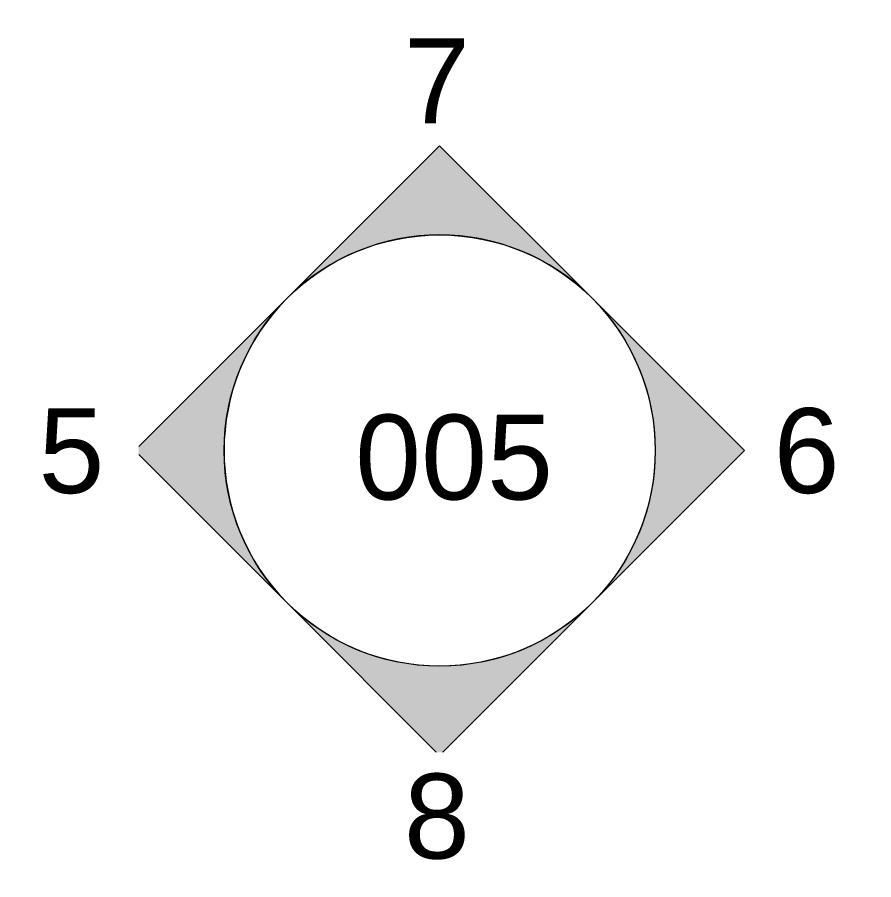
# Model space of a CAD drawing. Header units: millimetres. Extents: x 48671 to 278361, y -45352 to 20466.
# Drawn here: x 60750 to 62012, y -10674 to -9404 of the extents above; entities that cross this region are included whole.
import ezdxf

# ---------------------------------------------------------------- set-up
doc = ezdxf.new("R2010")
doc.units = ezdxf.units.MM
doc.layers.add('G-ANNO-SYMB', color=111, linetype='Continuous', lineweight=9)
doc.styles.add('Arial', font='arial.ttf', dxfattribs={"height": 125})

# ---------------------------------------------------------------- blocks, each defined once
blk = doc.blocks.new('Pohled - Vyplněná šipka-93341-1NP_NÁVRH B')
at = {"layer": 'G-ANNO-SYMB'}
blk.add_circle((0, 0), 6.35, dxfattribs=at)
blk = doc.blocks.new('Pohled - Vyplněná šipka-94945-1NP_NÁVRH B')
at = {"layer": 'G-ANNO-SYMB'}
h = blk.add_hatch(color=256, dxfattribs=at)
edge = h.paths.add_edge_path()
edge.add_line((0, 8.98), (4.49, 4.49))
edge.add_arc((0, 0), 6.35, 45, 135)
edge.add_line((-4.49, 4.49), (0, 8.98))
for p, q in [((0, 8.98), (-4.49, 4.49)), ((0, 8.98), (-4.49, 4.49)), ((4.49, 4.49), (0, 8.98)), ((4.49, 4.49), (0, 8.98))]:
    blk.add_line(p, q, dxfattribs=at)
blk.add_arc((0, 0), 6.35, 45, 135, dxfattribs=at)

msp = doc.modelspace()

# ---------------------------------------------------------------- block references
at = {"layer": 'G-ANNO-SYMB', "xscale": 49.99999999999998, "yscale": 49.99999999999998, "zscale": 49.99999999999998}
for name in ['Pohled - Vyplněná šipka-94945-1NP_NÁVRH B', 'Pohled - Vyplněná šipka-93341-1NP_NÁVRH B']:
    msp.add_blockref(name, (61372.6, -10042.3), dxfattribs=at)
at = {"layer": 'G-ANNO-SYMB', "xscale": 49.99999999999998, "yscale": 49.99999999999998, "zscale": 49.99999999999998, "rotation": 90}
msp.add_blockref('Pohled - Vyplněná šipka-94945-1NP_NÁVRH B', (61372.6, -10042.3), dxfattribs=at)
at = {"layer": 'G-ANNO-SYMB', "extrusion": (0, 0, -1), "xscale": 49.99999999999998, "yscale": 49.99999999999998, "zscale": 49.99999999999998, "rotation": 180}
msp.add_blockref('Pohled - Vyplněná šipka-94945-1NP_NÁVRH B', (-61372.6, -10042.3), dxfattribs=at)

# ---------------------------------------------------------------- texts
at = {"layer": 'G-ANNO-SYMB', "insert": (61864.5, -9979.9), "char_height": 125, "width": 116.245, "attachment_point": 1, "style": 'Arial', "bg_fill": 3, "box_fill_scale": 1.25, "bg_fill_color": 256, "bg_fill_true_color": 13158600, "bg_fill_transparency": 0}
msp.add_mtext('\\fArial|b0|i0|c238|p34|;6', dxfattribs=at)

# ---------------------------------------------------------------- next in the draw order: texts
at = {"layer": 'G-ANNO-SYMB', "char_height": 125, "attachment_point": 1, "style": 'Arial', "bg_fill": 3, "box_fill_scale": 1.25, "bg_fill_color": 256, "bg_fill_true_color": 13158600, "bg_fill_transparency": 0}
for s, insert, width in [('\\fArial|b0|i0|c238|p34|;7', (61320, -9435.4), 116.245), ('\\fArial|b0|i0|c238|p34|;5', (60781.7, -9979.9), 116.245), ('108', (61248.2, -9989.4), 348.734), ('\\fArial|b0|i0|c238|p34|;6', (61864.5, -9979.9), 116.245), ('\\fArial|b0|i0|c238|p34|;8', (61320, -10518.2), 116.245)]:
    msp.add_mtext(s, dxfattribs=dict(at, insert=insert, width=width))

# ---------------------------------------------------------------- next in the draw order: block references
at = {"layer": 'G-ANNO-SYMB', "xscale": 49.99999999999998, "yscale": 49.99999999999998, "zscale": 49.99999999999998}
for name in ['Pohled - Vyplněná šipka-94945-1NP_NÁVRH B', 'Pohled - Vyplněná šipka-93341-1NP_NÁVRH B']:
    msp.add_blockref(name, (61372.6, -10042.3), dxfattribs=at)
at = {"layer": 'G-ANNO-SYMB', "xscale": 49.99999999999998, "yscale": 49.99999999999998, "zscale": 49.99999999999998, "rotation": 90}
msp.add_blockref('Pohled - Vyplněná šipka-94945-1NP_NÁVRH B', (61372.6, -10042.3), dxfattribs=at)
at = {"layer": 'G-ANNO-SYMB', "extrusion": (0, 0, -1), "xscale": 49.99999999999998, "yscale": 49.99999999999998, "zscale": 49.99999999999998}
for rotation in [89.9999999999998, 180]:
    msp.add_blockref('Pohled - Vyplněná šipka-94945-1NP_NÁVRH B', (-61372.6, -10042.3), dxfattribs=dict(at, rotation=rotation))

# ---------------------------------------------------------------- next in the draw order: texts
at = {"layer": 'G-ANNO-SYMB', "insert": (61864.5, -9979.9), "char_height": 125, "width": 116.245, "attachment_point": 1, "style": 'Arial', "bg_fill": 3, "box_fill_scale": 1.25, "bg_fill_color": 256, "bg_fill_true_color": 13158600, "bg_fill_transparency": 0}
msp.add_mtext('\\fArial|b0|i0|c238|p34|;6', dxfattribs=at)

# ---------------------------------------------------------------- next in the draw order: texts
at = {"layer": 'G-ANNO-SYMB', "char_height": 125, "attachment_point": 1, "style": 'Arial', "bg_fill": 3, "box_fill_scale": 1.25, "bg_fill_color": 256, "bg_fill_true_color": 13158600, "bg_fill_transparency": 0}
for s, insert, width in [('\\fArial|b0|i0|c238|p34|;7', (61320, -9435.4), 116.245), ('\\fArial|b0|i0|c238|p34|;5', (60781.7, -9979.9), 116.245), ('116', (61248.2, -9989.4), 348.734), ('\\fArial|b0|i0|c238|p34|;8', (61320, -10518.2), 116.245)]:
    msp.add_mtext(s, dxfattribs=dict(at, insert=insert, width=width))

# ---------------------------------------------------------------- next in the draw order: block references
at = {"layer": 'G-ANNO-SYMB', "xscale": 49.99999999999998, "yscale": 49.99999999999998, "zscale": 49.99999999999998}
for name in ['Pohled - Vyplněná šipka-94945-1NP_NÁVRH B', 'Pohled - Vyplněná šipka-93341-1NP_NÁVRH B']:
    msp.add_blockref(name, (61372.6, -10042.3), dxfattribs=at)
at = {"layer": 'G-ANNO-SYMB', "xscale": 49.99999999999998, "yscale": 49.99999999999998, "zscale": 49.99999999999998, "rotation": 90}
msp.add_blockref('Pohled - Vyplněná šipka-94945-1NP_NÁVRH B', (61372.6, -10042.3), dxfattribs=at)
at = {"layer": 'G-ANNO-SYMB', "extrusion": (0, 0, -1), "xscale": 49.99999999999998, "yscale": 49.99999999999998, "zscale": 49.99999999999998, "rotation": 180}
msp.add_blockref('Pohled - Vyplněná šipka-94945-1NP_NÁVRH B', (-61372.6, -10042.3), dxfattribs=at)

# ---------------------------------------------------------------- next in the draw order: texts
at = {"layer": 'G-ANNO-SYMB', "char_height": 125, "attachment_point": 1, "style": 'Arial', "bg_fill": 3, "box_fill_scale": 1.25, "bg_fill_color": 256, "bg_fill_true_color": 13158600, "bg_fill_transparency": 0}
for s, insert, width in [('\\fArial|b0|i0|c238|p34|;7', (61320, -9435.4), 116.245), ('\\fArial|b0|i0|c238|p34|;5', (60781.7, -9979.9), 116.245), ('116', (61248.2, -9989.4), 348.734), ('\\fArial|b0|i0|c238|p34|;8', (61320, -10518.2), 116.245)]:
    msp.add_mtext(s, dxfattribs=dict(at, insert=insert, width=width))

# ---------------------------------------------------------------- next in the draw order: block references
at = {"layer": 'G-ANNO-SYMB', "xscale": 49.99999999999998, "yscale": 49.99999999999998, "zscale": 49.99999999999998}
msp.add_blockref('Pohled - Vyplněná šipka-93341-1NP_NÁVRH B', (61372.6, -10042.3), dxfattribs=at)
at = {"layer": 'G-ANNO-SYMB', "extrusion": (0, 0, -1), "xscale": 49.99999999999998, "yscale": 49.99999999999998, "zscale": 49.99999999999998, "rotation": 90.00000000000053}
msp.add_blockref('Pohled - Vyplněná šipka-94945-1NP_NÁVRH B', (-61372.6, -10042.3), dxfattribs=at)

# ---------------------------------------------------------------- next in the draw order: texts
at = {"layer": 'G-ANNO-SYMB', "insert": (61248.2, -9989.4), "char_height": 125, "width": 348.734, "attachment_point": 1, "style": 'Arial', "bg_fill": 3, "box_fill_scale": 1.25, "bg_fill_color": 256, "bg_fill_true_color": 13158600, "bg_fill_transparency": 0}
msp.add_mtext('116', dxfattribs=at)

# ---------------------------------------------------------------- next in the draw order: block references
at = {"layer": 'G-ANNO-SYMB', "xscale": 49.99999999999998, "yscale": 49.99999999999998, "zscale": 49.99999999999998}
msp.add_blockref('Pohled - Vyplněná šipka-93341-1NP_NÁVRH B', (61372.6, -10042.3), dxfattribs=at)

# ---------------------------------------------------------------- next in the draw order: texts
at = {"layer": 'G-ANNO-SYMB', "insert": (61248.2, -9989.4), "char_height": 125, "width": 348.734, "attachment_point": 1, "style": 'Arial', "bg_fill": 3, "box_fill_scale": 1.25, "bg_fill_color": 256, "bg_fill_true_color": 13158600, "bg_fill_transparency": 0}
msp.add_mtext('116', dxfattribs=at)

# ---------------------------------------------------------------- next in the draw order: block references
at = {"layer": 'G-ANNO-SYMB', "xscale": 49.99999999999998, "yscale": 49.99999999999998, "zscale": 49.99999999999998}
msp.add_blockref('Pohled - Vyplněná šipka-93341-1NP_NÁVRH B', (61372.6, -10042.3), dxfattribs=at)

# ---------------------------------------------------------------- next in the draw order: texts
at = {"layer": 'G-ANNO-SYMB', "insert": (61248.2, -9989.4), "char_height": 125, "width": 348.734, "attachment_point": 1, "style": 'Arial', "bg_fill": 3, "box_fill_scale": 1.25, "bg_fill_color": 256, "bg_fill_true_color": 13158600, "bg_fill_transparency": 0}
msp.add_mtext('005', dxfattribs=at)

# ---------------------------------------------------------------- next in the draw order: block references
at = {"layer": 'G-ANNO-SYMB', "xscale": 49.99999999999998, "yscale": 49.99999999999998, "zscale": 49.99999999999998}
msp.add_blockref('Pohled - Vyplněná šipka-93341-1NP_NÁVRH B', (61372.6, -10042.3), dxfattribs=at)

# ---------------------------------------------------------------- next in the draw order: texts
at = {"layer": 'G-ANNO-SYMB', "insert": (61248.2, -9989.4), "char_height": 125, "width": 348.734, "attachment_point": 1, "style": 'Arial', "bg_fill": 3, "box_fill_scale": 1.25, "bg_fill_color": 256, "bg_fill_true_color": 13158600, "bg_fill_transparency": 0}
msp.add_mtext('005', dxfattribs=at)

# ---------------------------------------------------------------- next in the draw order: block references
at = {"layer": 'G-ANNO-SYMB', "xscale": 49.99999999999998, "yscale": 49.99999999999998, "zscale": 49.99999999999998}
msp.add_blockref('Pohled - Vyplněná šipka-93341-1NP_NÁVRH B', (61372.6, -10042.3), dxfattribs=at)

# ---------------------------------------------------------------- next in the draw order: texts
at = {"layer": 'G-ANNO-SYMB', "insert": (61248.2, -9989.4), "char_height": 125, "width": 348.734, "attachment_point": 1, "style": 'Arial', "bg_fill": 3, "box_fill_scale": 1.25, "bg_fill_color": 256, "bg_fill_true_color": 13158600, "bg_fill_transparency": 0}
msp.add_mtext('005', dxfattribs=at)

# ---------------------------------------------------------------- next in the draw order: block references
at = {"layer": 'G-ANNO-SYMB', "xscale": 49.99999999999998, "yscale": 49.99999999999998, "zscale": 49.99999999999998}
msp.add_blockref('Pohled - Vyplněná šipka-93341-1NP_NÁVRH B', (61372.6, -10042.3), dxfattribs=at)

# ---------------------------------------------------------------- next in the draw order: texts
at = {"layer": 'G-ANNO-SYMB', "insert": (61248.2, -9989.4), "char_height": 125, "width": 348.734, "attachment_point": 1, "style": 'Arial', "bg_fill": 3, "box_fill_scale": 1.25, "bg_fill_color": 256, "bg_fill_true_color": 13158600, "bg_fill_transparency": 0}
msp.add_mtext('005', dxfattribs=at)

# ---------------------------------------------------------------- next in the draw order: block references
at = {"layer": 'G-ANNO-SYMB', "extrusion": (0, 0, -1), "xscale": 49.99999999999998, "yscale": 49.99999999999998, "zscale": 49.99999999999998, "rotation": 90.00000000000053}
msp.add_blockref('Pohled - Vyplněná šipka-94945-1NP_NÁVRH B', (-61372.6, -10042.3), dxfattribs=at)

doc.saveas('drawing.dxf')
